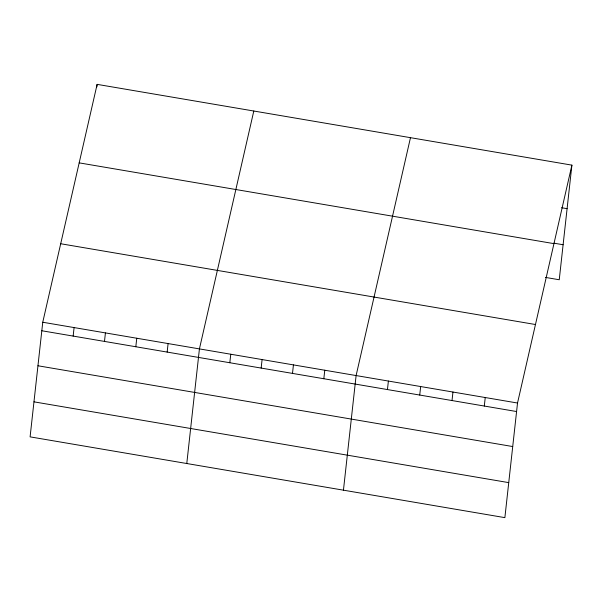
<?xml version="1.0" encoding="UTF-8"?>
<svg xmlns="http://www.w3.org/2000/svg" width="602" height="602" viewBox="0 0 602 602"><rect width="100%" height="100%" fill="white"/><g stroke="black" fill="none" stroke-linecap="round" stroke-linejoin="round"><path stroke-width="0.9" d="M42.757 322.243L30.1 436.864L504.875 517.637L517.524 403.024L571.9 165.136L97.125 84.363L42.757 322.243L517.524 403.024M96.847 86.914L97.125 84.363M73.151 336.082L74.091 327.571M104.485 341.417L105.425 332.906M135.819 346.744L136.759 338.234M167.153 352.08L168.093 343.569M186.778 463.517L199.428 348.897L253.803 111.016M229.821 362.743L230.762 354.232M261.155 368.07L262.096 359.56M292.497 373.406L293.43 364.895M323.831 378.733L324.771 370.222M343.449 490.178L356.106 375.558L410.481 137.677M387.447 389.562L388.388 381.051M419.729 395.055L420.67 386.544M452.019 400.548L452.96 392.037M484.301 406.041L485.242 397.531M571.9 165.136L559.243 279.757L545.412 277.402M561.561 207.728L567.092 208.668M553.885 243.17L563.111 244.743M79.186 162.864L553.953 243.637M60.697 243.742L535.471 324.523M41.816 330.754L516.584 411.535M37.949 365.768L512.723 446.549M33.968 401.843L508.735 482.623"/></g></svg>
